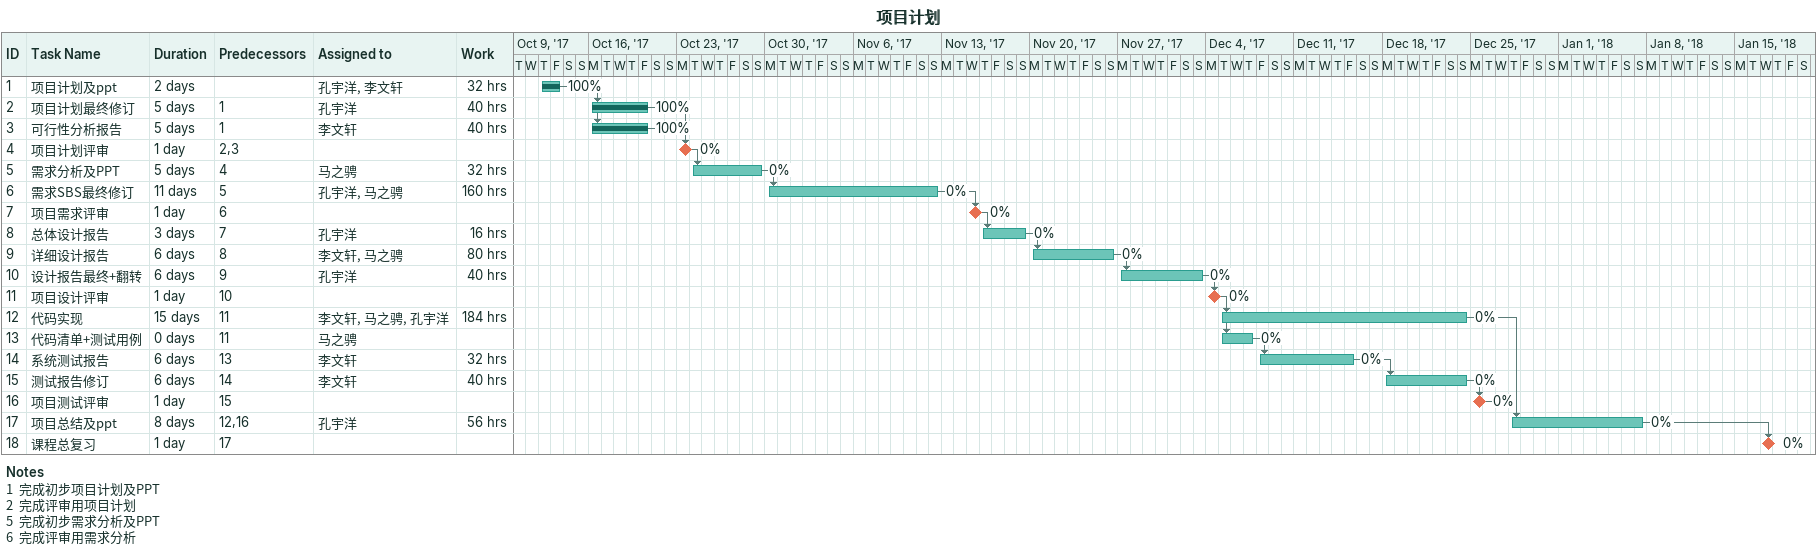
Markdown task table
项目计划

| ID | Task | Duration | Start | Finish | Predecessors | Resources | % complete | Work (h) |
|---|---|---|---|---|---|---|---|---|
| 1 | 项目计划及ppt | 2d | 2017-10-12 | 2017-10-13 |  | 孔宇洋, 李文轩 | 100 | 32 |
| 2 | 项目计划最终修订 | 5d | 2017-10-16 | 2017-10-20 | 1 | 孔宇洋 | 100 | 40 |
| 3 | 可行性分析报告 | 5d | 2017-10-16 | 2017-10-20 | 1 | 李文轩 | 100 | 40 |
| 4 | 项目计划评审 | 1d | 2017-10-23 | 2017-10-23 | 2, 3 |  | 0 |  |
| 5 | 需求分析及PPT | 5d | 2017-10-24 | 2017-10-29 | 4 | 马之骋 | 0 | 32 |
| 6 | 需求SBS最终修订 | 11d | 2017-10-30 | 2017-11-12 | 5 | 孔宇洋, 马之骋 | 0 | 160 |
| 7 | 项目需求评审 | 1d | 2017-11-15 | 2017-11-15 | 6 |  | 0 |  |
| 8 | 总体设计报告 | 3d | 2017-11-16 | 2017-11-19 | 7 | 孔宇洋 | 0 | 16 |
| 9 | 详细设计报告 | 6d | 2017-11-20 | 2017-11-26 | 8 | 李文轩, 马之骋 | 0 | 80 |
| 10 | 设计报告最终+翻转 | 6d | 2017-11-27 | 2017-12-03 | 9 | 孔宇洋 | 0 | 40 |
| 11 | 项目设计评审 | 1d | 2017-12-04 | 2017-12-04 | 10 |  | 0 |  |
| 12 | 代码实现 | 15d | 2017-12-05 | 2017-12-24 | 11 | 李文轩, 马之骋, 孔宇洋 | 0 | 184 |
| 13 | 代码清单+测试用例 | 0d | 2017-12-05 | 2017-12-07 | 11 | 马之骋 | 0 |  |
| 14 | 系统测试报告 | 6d | 2017-12-08 | 2017-12-15 | 13 | 李文轩 | 0 | 32 |
| 15 | 测试报告修订 | 6d | 2017-12-18 | 2017-12-24 | 14 | 李文轩 | 0 | 40 |
| 16 | 项目测试评审 | 1d | 2017-12-25 | 2017-12-25 | 15 |  | 0 |  |
| 17 | 项目总结及ppt | 8d | 2017-12-28 | 2018-01-07 | 12, 16 | 孔宇洋 | 0 | 56 |
| 18 | 课程总复习 | 1d | 2018-01-17 | 2018-01-17 | 17 |  | 0 |  |

Notes
- 1: 完成初步项目计划及PPT
- 2: 完成评审用项目计划
- 5: 完成初步需求分析及PPT
- 6: 完成评审用需求分析
